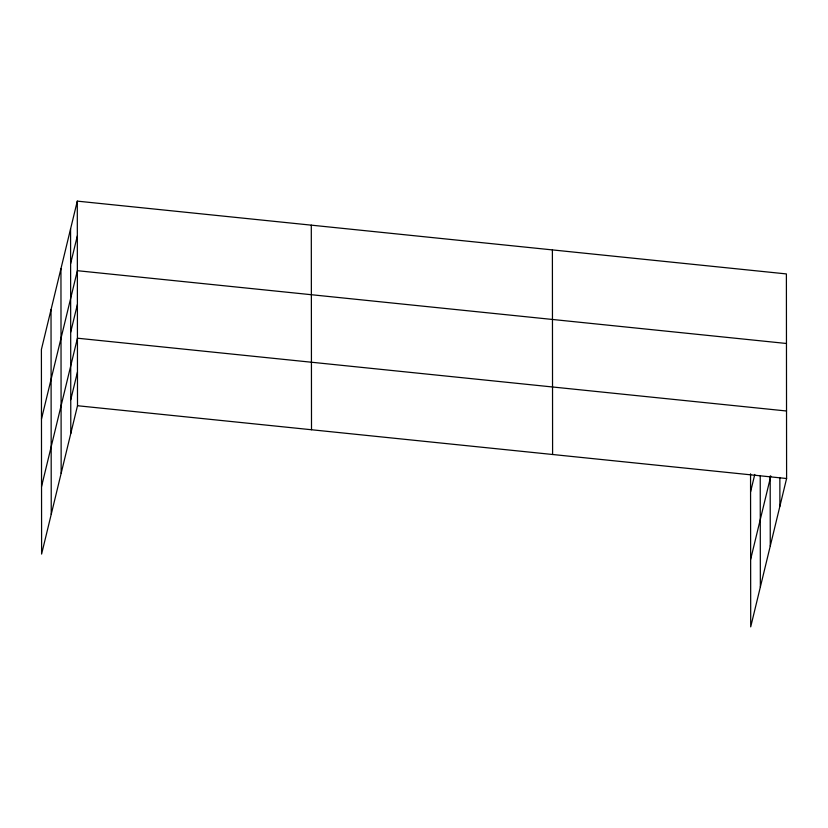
<?xml version="1.0" encoding="UTF-8"?>
<svg xmlns="http://www.w3.org/2000/svg" width="828" height="828" viewBox="0 0 828 828"><rect width="100%" height="100%" fill="white"/><g stroke="black" fill="none" stroke-linecap="round" stroke-linejoin="round"><path stroke-width="1.24" d="M77.294 201.132L41.4 349.488L41.607 554.077L77.501 405.73L77.294 201.132L786.393 273.923L786.6 478.512L750.706 626.868L750.551 473.802M70.618 263.646L77.325 235.918M41.472 419.04L77.366 270.694L786.455 343.485M70.69 332.183L77.397 304.456M41.545 486.564L77.428 338.207L786.528 410.998M70.763 399.696L77.47 371.969M750.572 491.832L754.784 474.423M750.644 559.355L770.796 476.048M77.501 405.73L786.6 478.512M779.862 477.487L779.893 506.25M770.185 476.038L770.257 546.056M760.228 475.789L760.342 587.062M552.39 249.901L552.597 454.5M311.297 225.154L311.504 429.742M70.577 228.859L70.794 433.458M60.951 268.665L61.158 473.264M51.025 309.682L51.243 514.271"/></g></svg>
